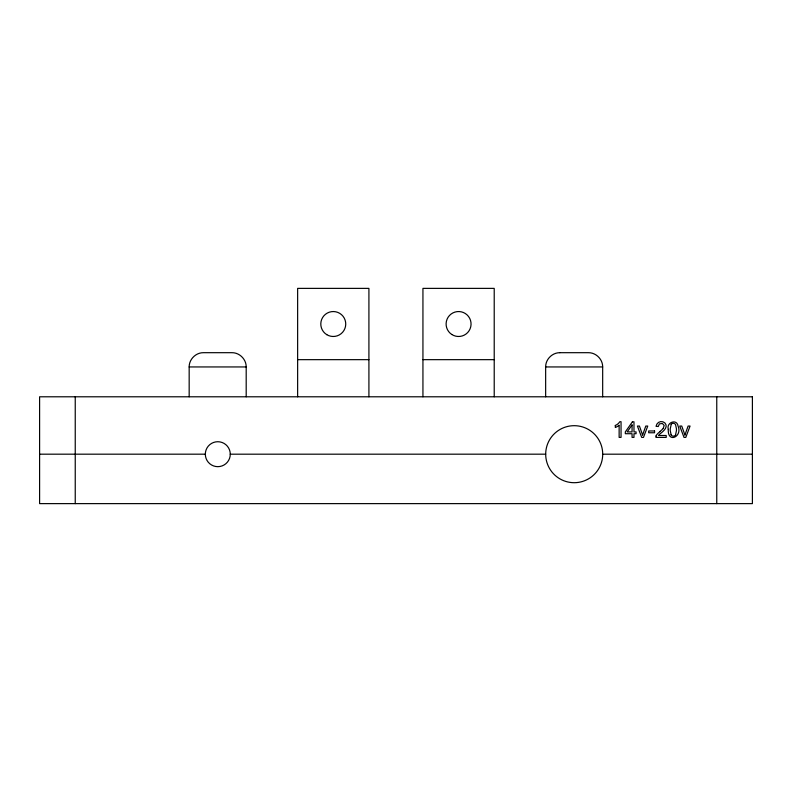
<?xml version="1.0" encoding="UTF-8"?>
<svg xmlns="http://www.w3.org/2000/svg" width="792" height="792" viewBox="0 0 792 792"><rect width="100%" height="100%" fill="white"/><g stroke="black" fill="none" stroke-linecap="round" stroke-linejoin="round"><path stroke-width="1.19" d="M189.169 396.792L189.169 366.943C189.06 359.33 195.812 352.579 203.425 352.688L231.927 352.688C239.55 352.569 246.312 359.32 246.193 366.943L246.193 396.792M545.648 396.792L545.648 366.943C545.539 359.33 552.291 352.579 559.904 352.688M671.22 424.433L670.25 428.769A28.433 28.433 0 0 0 670.24 430.61L671.131 434.798M675.546 434.798L676.437 430.61A29.74 29.74 0 0 0 676.437 428.769L675.546 424.581A2.703 2.703 0 0 0 671.081 424.324M663.221 428.403L664.181 425.443L662.35 423.463L659.419 423.878L658.251 426.532L656.291 426.245M559.924 352.688L588.397 352.688C596.029 352.569 602.791 359.32 602.672 366.943L602.672 396.792M297.634 359.657L368.914 359.657M422.938 359.657L494.218 359.657M189.169 366.943L246.193 366.943M545.648 366.943L602.672 366.943M39.6 454.182L205.326 454.182M230.274 454.192A12.474 12.474 0 0 1 211.563 464.993A12.474 12.474 0 0 1 211.563 443.391A12.474 12.474 0 0 1 230.274 454.192L545.688 454.182M602.712 454.192A28.512 28.512 0 0 1 559.944 478.883A28.512 28.512 0 0 1 559.944 429.502A28.512 28.512 0 0 1 602.712 454.192L752.4 454.182M716.76 396.792L716.76 503.623M615.315 425.631L615.315 427.482A11.821 11.821 0 0 0 619.136 425.165L619.136 437.392L621.047 437.392L621.047 421.71L619.819 421.71A9.613 9.613 0 0 1 615.255 425.462M494.218 396.792L494.218 288.377L422.938 288.377L422.938 396.792M368.914 396.792L368.914 288.377L297.634 288.377L297.634 396.792M75.24 396.792L75.24 503.623M675.685 434.887A2.802 2.802 0 0 1 670.992 434.887M656.142 426.225A5.257 5.257 0 0 1 664.904 422.938C668.735 427.244 663.023 431.492 659.924 433.957A7.504 7.504 0 0 0 658.558 435.481L666.211 435.501L666.211 437.392L655.934 437.392A3.485 3.485 0 0 1 656.152 436.046M655.924 435.907A13.731 13.731 0 0 1 660.003 431.699M663.26 428.442A27.502 27.502 0 0 1 659.875 431.511M668.27 429.353C667.488 443.758 682.635 436.758 678.101 426.175C677.031 418.384 666.102 422.334 668.27 429.353M642.599 435.016L639.431 426.056L637.412 426.056L641.698 437.392L643.48 437.392L647.747 426.056L645.787 426.056L642.599 435.016M684.922 435.016L681.754 426.056L679.734 426.056L684.021 437.392L685.803 437.392L690.07 426.056L688.099 426.056L684.922 435.016M632.412 421.809L625.324 431.917L625.324 433.709L632.066 433.709L632.066 437.392L633.976 437.392L633.976 433.709L636.075 433.709L636.075 431.917L633.976 431.917L633.976 421.809L632.412 421.809M632.066 424.977L627.195 431.917L632.066 431.917L632.066 424.977M752.4 396.792L39.6 396.792L39.6 503.623L752.4 503.623L752.4 396.792M654.558 430.967L648.688 430.967L648.688 432.759L654.558 432.759L654.558 430.967M326.789 334.67A12.474 12.474 0 0 0 345.738 324.304A12.474 12.474 0 0 0 327.294 313.068A12.474 12.474 0 0 0 326.789 334.67M451.826 334.501A12.474 12.474 0 0 0 471.042 324.631A12.474 12.474 0 0 0 452.885 312.919A12.474 12.474 0 0 0 451.826 334.501"/></g></svg>
